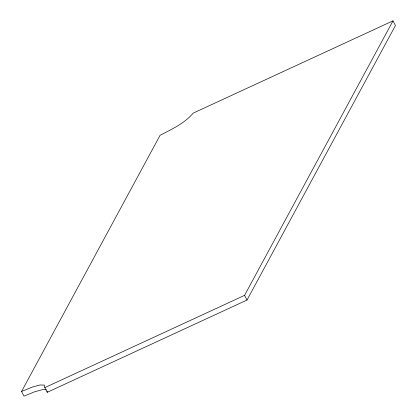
<?xml version="1.0" encoding="UTF-8"?>
<svg xmlns="http://www.w3.org/2000/svg" width="417" height="417" viewBox="0 0 417 417"><rect width="100%" height="100%" fill="white"/><g stroke="black" fill="none" stroke-linecap="round" stroke-linejoin="round"><path stroke-width="0.63" d="M21.554 391.485L160.065 135.306C171.814 129.197 184.523 123.422 193.233 113.106L392.991 20.85L395.446 25.515L247.01 300.047L47.251 392.303L44.791 387.638L44.546 385.115L40.042 384.964L31.968 387.2L21.554 391.485L24.009 396.15L34.423 391.865L42.498 389.629L46.36 389.759M44.791 387.638L244.55 295.382L392.991 20.85M244.55 295.382L247.01 300.047M47.126 391.042L47.251 392.303"/></g></svg>
